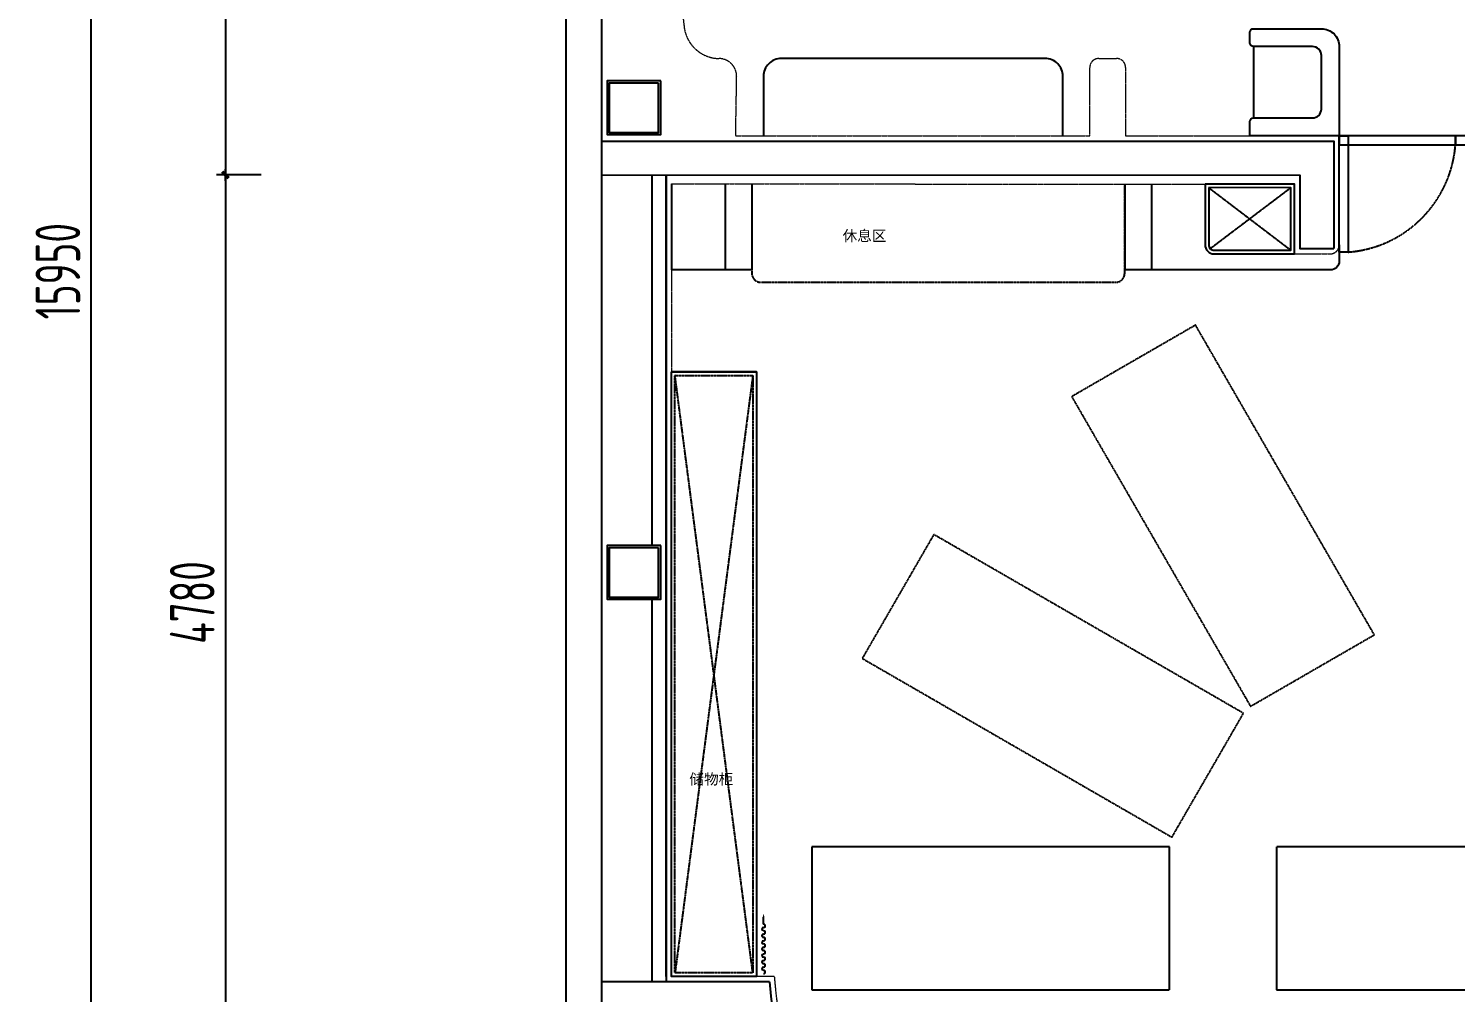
# Model space of a CAD drawing. Header units: millimetres. Extents: x 1392226 to 1407855, y -89890 to -71308.
# Drawn here: x 1392226 to 1400207, y -84706 to -79315 of the extents above; entities that cross this region are included whole.
import ezdxf

# ---------------------------------------------------------------- set-up
doc = ezdxf.new("R2010")
doc.units = ezdxf.units.MM
doc.header["$LTSCALE"] = 15
for name, pattern in [('DASH', [0.35, 0.25, -0.1]), ('DASH1', [0.35, 0.25, -0.1]), ('M-CENTER', [11.25, 7.5, -1.25, 1.25, -1.25])]:
    doc.linetypes.add(name, pattern=pattern)
for name, color, linetype in [('A-DIM--土建尺寸', 44, 'Continuous'), ('A-WALL-墙体', 160, 'Continuous'), ('FF-DOOR--门', 60, 'Continuous'), ('FF-FURN-活动家具', 51, 'Continuous'), ('FF-HIGH CABINET-固定家具（落地、到顶）', 30, 'Continuous'), ('FF-SHORT CABINET-固定家具（落地、不到顶）', 40, 'Continuous'), ('FF-TEXT--区域文字', 50, 'Continuous')]:
    doc.layers.add(name, color=color, linetype=linetype)
doc.layers.add('FF-FINISH-墙体完成面', color=20, linetype='M-CENTER', lineweight=13)
doc.styles.add('CCD-DIM', font='archs.shx', dxfattribs={"width": 0.75})
doc.styles.add('TongRui-JC', font='times.ttf')
doc.dimstyles.new('CCD_DIM_100', dxfattribs={"dimscale": 100, "dimtxt": 2.5, "dimasz": 0.3, "dimexe": 0.5, "dimexo": 1.5, "dimgap": 0.6, "dimtad": 1, "dimdec": 0, "dimrnd": 5, "dimzin": 12, "dimdsep": 46, "dimtxsty": 'CCD-DIM', "dimblk": 'CCD_Dimension_Tick', "dimcen": 0.125, "dimclrd": 44, "dimclre": 44, "dimclrt": 50, "dimadec": 0, "dimazin": 0, "dimtfac": 1, "dimtdec": 0, "dimtix": 1, "dimtmove": 1, "dimatfit": 3, "dimldrblk": 'CCD_Leader_Dot', "dimfxl": 2, "dimfxlon": 1, "dimtvp": 1, "dimtolj": 1, "dimtzin": 0, "dimarcsym": 0})

# ---------------------------------------------------------------- blocks, each defined once
blk = doc.blocks.new('做成ACAD TuKuai0099')
at = {"linetype": 'Continuous'}
blk.add_line((724.6, 142.1), (763.7, 142.1), dxfattribs=at)
blk.add_lwpolyline([(763.7, 142.1, 10, 0, 0), (784.4, 142.1, 0, 0, 0)], format="xyseb", dxfattribs=at)
for centre, major_axis, ratio, start_param, end_param in [((457.4, 142.1), (-6.52, -6.52), 0.999999, -0.785399, 2.356197), ((475.8, 142.1), (-6.52, 6.52), 1, 3.926991, 7.068583), ((494.2, 142.1), (-6.52, -6.52), 0.999999, -0.785399, 2.356197), ((512.7, 142.1), (-6.52, -6.52), 1, 2.356194, 5.497787), ((531.1, 142.1), (-6.52, -6.52), 0.999999, -0.785399, 2.356197), ((549.5, 142.1), (-6.52, 6.52), 1, 3.926991, 7.068583), ((568, 142.1), (-6.52, -6.52), 0.999999, -0.785399, 2.356197), ((586.4, 142.1), (-6.52, -6.52), 1, 2.356194, 5.497787), ((604.8, 142.1), (-6.52, -6.52), 0.999999, -0.785399, 2.356197), ((623.3, 142.1), (-6.52, 6.52), 1, 3.926991, 7.068583), ((641.7, 142.1), (-6.52, 6.52), 0.999999, 0.785399, 3.926994), ((660.1, 142.1), (-6.52, -6.52), 1, 2.356194, 5.497787), ((678.5, 142.1), (-6.52, 6.52), 0.999999, 0.785399, 3.926994), ((697, 142.1), (-6.52, 6.52), 1, 3.926991, 7.068583), ((715.4, 142.1), (-6.52, 6.52), 0.999999, 0.785399, 3.926994)]:
    blk.add_ellipse(centre, major_axis=major_axis, ratio=ratio, start_param=start_param, end_param=end_param, dxfattribs=at)
blk = doc.blocks.new('CCD_Dimension_Tick')
at = {"color": 0, "linetype": 'ByBlock', "lineweight": -2}
for p, q in [((-1.09, 0), (0, 0)), ((0, 0), (1.09, 0))]:
    blk.add_line(p, q, dxfattribs=at)
at = {"color": 0, "linetype": 'Continuous', "lineweight": -2, "const_width": 0.608}
blk.add_lwpolyline([(-0.61, -0.61), (0.61, 0.61)], dxfattribs=at)
blk = doc.blocks.new('*D27')
at = {"layer": 'A-DIM--土建尺寸', "color": 44, "lineweight": -2, "ltscale": 100, "transparency": 16777216}
for p, q in [((1393527.1, -76847.5), (1393277.1, -76847.5)), ((1393327.1, -76877.5), (1393327.1, -80103.7)), ((1393527.1, -80133.7), (1393277.1, -80133.7))]:
    blk.add_line(p, q, dxfattribs=at)
at = {"layer": 'DEFPOINTS', "color": 0, "ltscale": 100, "transparency": 16777216}
for p in [(1395231.8, -76847.5), (1393327.1, -80133.7), (1395431.8, -80133.7)]:
    blk.add_point(p, dxfattribs=at)
at = {"layer": 'A-DIM--土建尺寸', "color": 44, "lineweight": -2, "ltscale": 100, "transparency": 16777216, "xscale": 30, "yscale": 30, "zscale": 30}
for p, rotation in [((1393327.1, -76847.5), 90), ((1393327.1, -80133.7), 270)]:
    blk.add_blockref('CCD_Dimension_Tick', p, dxfattribs=dict(at, rotation=rotation))
at = {"layer": 'A-DIM--土建尺寸', "color": 50, "ltscale": 100, "transparency": 16777216, "insert": (1393142.1, -78490.6), "char_height": 250, "attachment_point": 5, "rotation": 90, "style": 'CCD-DIM'}
blk.add_mtext('\\A1;3285', dxfattribs=at)
blk = doc.blocks.new('CCD_Leader_Dot')
at = {"color": 0, "linetype": 'ByBlock'}
blk.add_line((-5, 0), (-10, 0), dxfattribs=at)
at = {"color": 0, "linetype": 'ByBlock', "const_width": 5}
blk.add_lwpolyline([(-2.5, 0, 1), (2.5, 0, 1)], format="xyb", close=True, dxfattribs=at)
blk = doc.blocks.new('*D28')
at = {"layer": 'A-DIM--土建尺寸', "color": 44, "lineweight": -2, "ltscale": 100, "transparency": 16777216}
for p, q in [((1393527.1, -80133.7), (1393277.1, -80133.7)), ((1393327.1, -80163.7), (1393327.1, -84886.1)), ((1393527.1, -84916.1), (1393277.1, -84916.1))]:
    blk.add_line(p, q, dxfattribs=at)
at = {"layer": 'DEFPOINTS', "color": 0, "ltscale": 100, "transparency": 16777216}
for p in [(1395431.8, -80133.7), (1393327.1, -84916.1), (1395461.8, -84916.1)]:
    blk.add_point(p, dxfattribs=at)
at = {"layer": 'A-DIM--土建尺寸', "color": 44, "lineweight": -2, "ltscale": 100, "transparency": 16777216, "xscale": 30, "yscale": 30, "zscale": 30}
for p, rotation in [((1393327.1, -80133.7), 90), ((1393327.1, -84916.1), 270)]:
    blk.add_blockref('CCD_Dimension_Tick', p, dxfattribs=dict(at, rotation=rotation))
at = {"layer": 'A-DIM--土建尺寸', "color": 50, "ltscale": 100, "transparency": 16777216, "insert": (1393142.1, -82524.9), "char_height": 250, "attachment_point": 5, "rotation": 90, "style": 'CCD-DIM'}
blk.add_mtext('\\A1;4780', dxfattribs=at)
blk = doc.blocks.new('*D30')
at = {"layer": 'A-DIM--土建尺寸', "color": 44, "lineweight": -2, "ltscale": 100, "transparency": 16777216}
for p, q in [((1392775.3, -72697.1), (1392525.3, -72697.1)), ((1392575.3, -72727.1), (1392575.3, -88617.5)), ((1392775.3, -88647.5), (1392525.3, -88647.5))]:
    blk.add_line(p, q, dxfattribs=at)
at = {"layer": 'DEFPOINTS', "color": 0, "ltscale": 100, "transparency": 16777216}
for p in [(1394891.7, -72697.1), (1392575.3, -88647.5), (1395231.8, -88647.5)]:
    blk.add_point(p, dxfattribs=at)
at = {"layer": 'A-DIM--土建尺寸', "color": 44, "lineweight": -2, "ltscale": 100, "transparency": 16777216, "xscale": 30, "yscale": 30, "zscale": 30}
for p, rotation in [((1392575.3, -72697.1), 90), ((1392575.3, -88647.5), 270)]:
    blk.add_blockref('CCD_Dimension_Tick', p, dxfattribs=dict(at, rotation=rotation))
at = {"layer": 'A-DIM--土建尺寸', "color": 50, "ltscale": 100, "transparency": 16777216, "insert": (1392390.3, -80672.3), "char_height": 250, "attachment_point": 5, "rotation": 90, "style": 'CCD-DIM'}
blk.add_mtext('\\A1;15950', dxfattribs=at)

msp = doc.modelspace()

# ---------------------------------------------------------------- linework, layer by layer
at = {"layer": 'A-WALL-墙体'}
for p, q in [((1395231.8, -76847.5), (1395231.8, -88647.5)), ((1395431.8, -88647.5), (1395431.8, -76847.5)), ((1395431.8, -79943.8), (1399526.8, -79943.9)), ((1399526.8, -79943.5), (1399526.8, -80544.9))]:
    msp.add_line(p, q, dxfattribs=at)
at = {"layer": 'A-WALL-墙体', "color": 251, "linetype": 'DASH'}
msp.add_line((1395791.8, -84616.1), (1395791.8, -80133.8), dxfattribs=at)
at = {"layer": 'A-WALL-墙体'}
for points in [[(1395761.7, -79607.5), (1395461.7, -79607.5), (1395461.7, -79907.5), (1395761.7, -79907.5)], [(1395749.7, -79619.5), (1395473.7, -79619.5), (1395473.7, -79895.5), (1395749.7, -79895.5)], [(1395761.7, -82206.9), (1395461.7, -82206.9), (1395461.7, -82506.9), (1395761.7, -82506.9)], [(1395749.7, -82218.9), (1395473.7, -82218.9), (1395473.7, -82494.9), (1395749.7, -82494.9)]]:
    msp.add_lwpolyline(points, close=True, dxfattribs=at)
for points in [[(1395431.8, -80133.7), (1399336.8, -80134.9), (1399336.8, -80544.9), (1399526.8, -80544.9)], [(1395711.8, -80133.8), (1395711.8, -81543.6)], [(1395791.8, -80133.8), (1395791.8, -84646.1)], [(1395711.8, -81543.6), (1395711.8, -82206.9)], [(1395711.8, -82506.9), (1395711.8, -84646.1)], [(1396369.5, -84646.1), (1395431.8, -84646.1)]]:
    msp.add_lwpolyline(points, dxfattribs=at)
msp.add_arc((1400206.8, -84291.1), 3853.6, 185.28582, 259.83618, dxfattribs=at)
at = {"layer": 'FF-DOOR--门', "color": 251, "linetype": 'DASH', "ltscale": 0.5}
msp.add_lwpolyline([(1399606.8, -79915), (1399606.8, -80565), (1399556.8, -80565), (1399556.8, -79915)], close=True, dxfattribs=at)
at = {"layer": 'FF-DOOR--门'}
for points in [[(1399556.8, -79965), (1400206.8, -79965), (1400206.8, -79915), (1399556.8, -79915)], [(1400206.8, -79965), (1400856.8, -79965), (1400856.8, -79915), (1400206.8, -79915)]]:
    msp.add_lwpolyline(points, close=True, dxfattribs=at)
at = {"layer": 'FF-DOOR--门', "color": 251, "linetype": 'DASH', "ltscale": 0.5}
msp.add_arc((1399556.8, -79915), 651.9, 274.39862, 355.60138, dxfattribs=at)
at = {"layer": 'FF-FINISH-墙体完成面', "ltscale": 0.01}
for p, q in [((1396181.1, -79913.9), (1398161.7, -79914.5)), ((1398361.8, -79914.6), (1399556.8, -79915)), ((1399556.8, -79915), (1399556.8, -80524.9))]:
    msp.add_line(p, q, dxfattribs=at)
for points in [[(1396181.1, -79914.1), (1396186.7, -79584.2, 0.414214), (1396088.4, -79482.5, -0.4093), (1395891.7, -79282.5, 0.414214), (1395791.7, -79182.5), (1395461.8, -79182.5)], [(1398161.7, -79914.5), (1398161.7, -79532.5, -0.414214), (1398211.7, -79482.5), (1398311.8, -79482.5, -0.414214), (1398361.8, -79532.5), (1398361.8, -79914.6)]]:
    msp.add_lwpolyline(points, format="xyb", dxfattribs=at)
for points in [[(1395821.7, -80183.8), (1399306.8, -80184.9), (1399306.8, -80574.9), (1399506.8, -80574.9)], [(1395821.8, -80183.8), (1395821.8, -84616.1)], [(1396397, -84616.1), (1395821.8, -84616.1)]]:
    msp.add_lwpolyline(points, dxfattribs=at)
at = {"layer": 'FF-FINISH-墙体完成面', "ltscale": 0.03}
msp.add_lwpolyline([(1399506.8, -80574.9, 0.414214), (1399556.8, -80524.9), (1399556.8, -80524.9)], format="xyb", dxfattribs=at)
at = {"layer": 'FF-FINISH-墙体完成面', "ltscale": 0.01}
msp.add_arc((1400206.8, -84291.1), 3823.6, 184.87608, 260.21208, dxfattribs=at)
at = {"layer": 'FF-HIGH CABINET-固定家具（落地、到顶）'}
msp.add_lwpolyline([(1398806.8, -80184.7), (1398806.8, -80524.9, 0.414214), (1398856.8, -80574.9), (1399306.8, -80574.9), (1399306.8, -80184.9), (1398806.8, -80184.7)], format="xyb", dxfattribs=at)
at = {"layer": 'FF-HIGH CABINET-固定家具（落地、到顶）', "color": 251}
msp.add_lwpolyline([(1398826.8, -80204.7), (1398826.8, -80524.9, 0.414214), (1398856.8, -80554.9), (1399286.8, -80554.9), (1399286.8, -80204.9)], format="xyb", close=True, dxfattribs=at)
at = {"layer": 'FF-HIGH CABINET-固定家具（落地、到顶）', "color": 250, "linetype": 'DASH1', "ltscale": 0.1}
for points in [[(1398826.8, -80204.7), (1399286.8, -80554.9)], [(1399286.8, -80204.9), (1398835.6, -80546.1)]]:
    msp.add_lwpolyline(points, dxfattribs=at)
at = {"layer": 'FF-SHORT CABINET-固定家具（落地、不到顶）', "ltscale": 100}
for points in [[(1399056.8, -79915), (1399056.8, -79835, -0.414214), (1399076.8, -79815), (1399406.8, -79815, 0.414197), (1399456.8, -79765), (1399456.8, -79465.6, 0.414214), (1399406.8, -79415.6), (1399076.8, -79415.6, -0.414214), (1399056.8, -79395.6), (1399056.8, -79335.6, -0.414214), (1399076.8, -79315.6), (1399456.8, -79315.6, -0.414214), (1399556.8, -79415.6), (1399556.8, -79915)], [(1399556.8, -80524.9), (1399556.8, -80615.1, -0.414214), (1399506.8, -80665.1), (1398356.8, -80665.1)]]:
    msp.add_lwpolyline(points, format="xyb", dxfattribs=at)
at = {"layer": 'FF-SHORT CABINET-固定家具（落地、不到顶）'}
msp.add_lwpolyline([(1398011.7, -79912.5), (1398011.7, -79582.5, 0.414214), (1397911.7, -79482.5), (1396436.7, -79482.5, 0.414214), (1396336.7, -79582.5), (1396336.7, -79912.5)], format="xyb", dxfattribs=at)
at = {"layer": 'FF-SHORT CABINET-固定家具（落地、不到顶）', "color": 8, "ltscale": 100}
msp.add_lwpolyline([(1399076.8, -79415.6), (1399076.8, -79815)], dxfattribs=at)
at = {"layer": 'FF-SHORT CABINET-固定家具（落地、不到顶）', "linetype": 'ByBlock', "ltscale": 100}
msp.add_lwpolyline([(1399556.8, -79915), (1399056.8, -79915)], dxfattribs=at)
at = {"layer": 'FF-SHORT CABINET-固定家具（落地、不到顶）', "ltscale": 100}
for points in [[(1395821.8, -80183.8), (1395821.8, -80665.1)], [(1396121.8, -80183.9), (1396121.8, -80665.1)], [(1396271.8, -80183.9), (1396271.8, -80665.1)], [(1398356.8, -80184.6), (1398356.8, -80665.1)], [(1398506.8, -80184.6), (1398506.8, -80665.1)], [(1396271.8, -80665.1), (1395821.8, -80665.1)], [(1396297, -81235.1), (1395821.8, -81235.1)]]:
    msp.add_lwpolyline(points, dxfattribs=at)
at = {"layer": 'FF-SHORT CABINET-固定家具（落地、不到顶）', "color": 8, "linetype": 'DASH', "ltscale": 0.2}
msp.add_lwpolyline([(1396271.8, -80183.9), (1396271.8, -80683.9, 0.414214), (1396321.8, -80733.9), (1398306.8, -80733.9, 0.414214), (1398356.8, -80683.9), (1398356.8, -80184.6)], format="xyb", dxfattribs=at)
at = {"layer": 'FF-SHORT CABINET-固定家具（落地、不到顶）', "color": 251, "linetype": 'DASH', "ltscale": 0.5}
for points in [[(1398753.2, -80973.4), (1398060.4, -81373.4), (1399060.4, -83105.5), (1399753.2, -82705.5)], [(1397289.1, -82144.7), (1396889.1, -82837.5), (1398621.2, -83837.5), (1399021.2, -83144.7)], [(1396606.8, -83891.1), (1396606.8, -84691.1), (1398606.8, -84691.1), (1398606.8, -83891.1)], [(1399206.8, -83891.1), (1399206.8, -84691.1), (1401206.8, -84691.1), (1401206.8, -83891.1)]]:
    msp.add_lwpolyline(points, close=True, dxfattribs=at)
at = {"layer": 'FF-SHORT CABINET-固定家具（落地、不到顶）', "ltscale": 100}
msp.add_lwpolyline([(1395821.8, -81235.1), (1396297, -81235.1), (1396297, -84616.1), (1395821.8, -84616.1)], close=True, dxfattribs=at)
at = {"layer": 'FF-SHORT CABINET-固定家具（落地、不到顶）', "color": 250, "linetype": 'DASH', "ltscale": 0.2}
msp.add_lwpolyline([(1395841.8, -81255.1), (1396277, -81255.1), (1396277, -84596.1), (1395841.8, -84596.1)], close=True, dxfattribs=at)
for points in [[(1396277, -81255.1), (1395841.8, -84596.1)], [(1396277, -84596.1), (1395841.8, -81255.1)]]:
    msp.add_lwpolyline(points, dxfattribs=at)

# ---------------------------------------------------------------- block references
at = {"layer": 'FF-FURN-活动家具', "linetype": 'Continuous', "rotation": 90.01225009662129}
msp.add_blockref('做成ACAD TuKuai0099', (1396479.6, -85048.9), dxfattribs=at)

# ---------------------------------------------------------------- texts
at = {"layer": 'FF-TEXT--区域文字', "style": 'TongRui-JC'}
for s, p in [('休息区', (1396779, -80503.8)), ('储物柜', (1395922.5, -83542.9))]:
    msp.add_text(s, height=60, rotation=0.00001, dxfattribs=at).set_placement(p)

# ---------------------------------------------------------------- dimensions: what is measured, and where the dimension line sits
at = {"layer": 'A-DIM--土建尺寸', "color": 4, "ltscale": 100}
for base, p1, p2, picture, middle in [((1392575.3, -88647.5), (1394891.7, -72697.1), (1395231.8, -88647.5), '*D30', (1392390.3, -80672.3)), ((1393327.1, -80133.7), (1395231.8, -76847.5), (1395431.8, -80133.7), '*D27', (1393142.1, -78490.6)), ((1393327.1, -84916.1), (1395431.8, -80133.7), (1395461.8, -84916.1), '*D28', (1393142.1, -82524.9))]:
    dim = msp.add_linear_dim(base=base, p1=p1, p2=p2, angle=90, dimstyle='CCD_DIM_100', dxfattribs=at)
    dim.commit()
    dim.dimension.update_dxf_attribs({"geometry": picture, "text_midpoint": middle})

doc.saveas('drawing.dxf')
